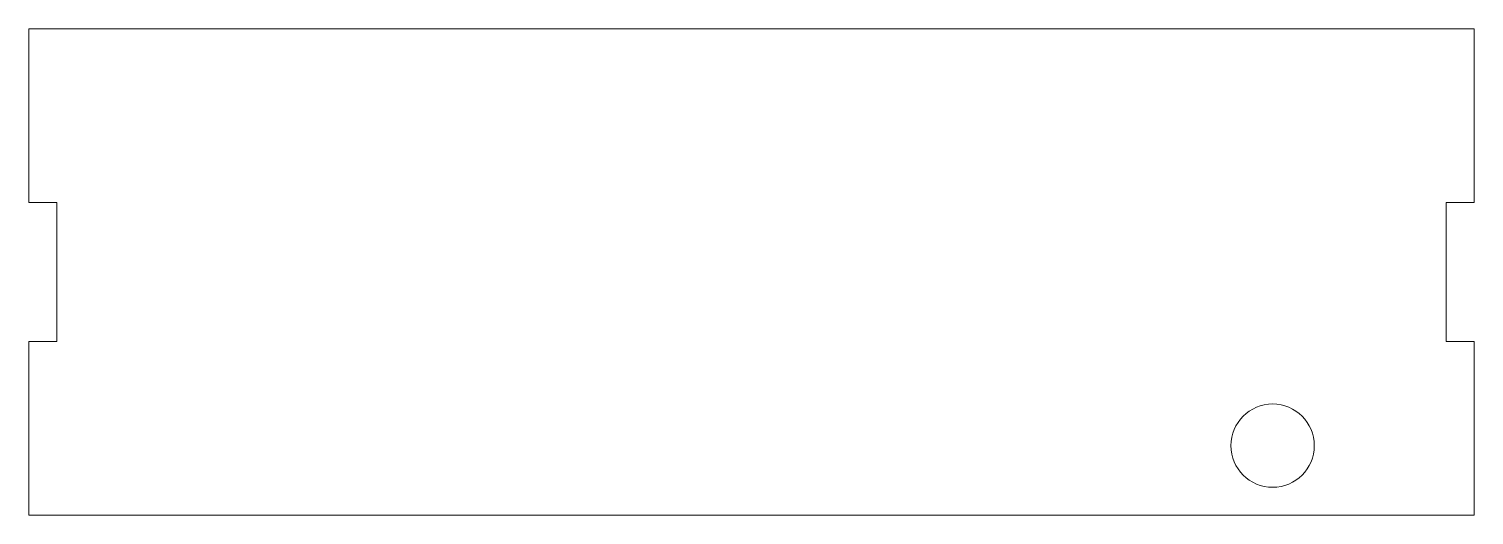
# Model space of a CAD drawing. Header units: millimetres. Extents: x -4 to 204, y 0 to 70.
import ezdxf

# ---------------------------------------------------------------- set-up
doc = ezdxf.new("R2010")
doc.units = ezdxf.units.MM

msp = doc.modelspace()

# ---------------------------------------------------------------- linework, layer by layer
at = {"color": 7, "linetype": 'Continuous', "lineweight": 15}
for p, q in [((-4, 70), (-4, 45)), ((-4, 70), (204, 70)), ((204, 70), (204, 45)), ((0, 45), (-4, 45)), ((0, 25), (0, 45)), ((200, 45), (204, 45)), ((200, 25), (200, 45)), ((-4, 0), (-4, 25)), ((0, 25), (-4, 25)), ((200, 25), (204, 25)), ((204, 0), (204, 25)), ((-4, 0), (204, 0))]:
    msp.add_line(p, q, dxfattribs=at)
msp.add_circle((175, 10), 6, dxfattribs=at)

doc.saveas('drawing.dxf')
